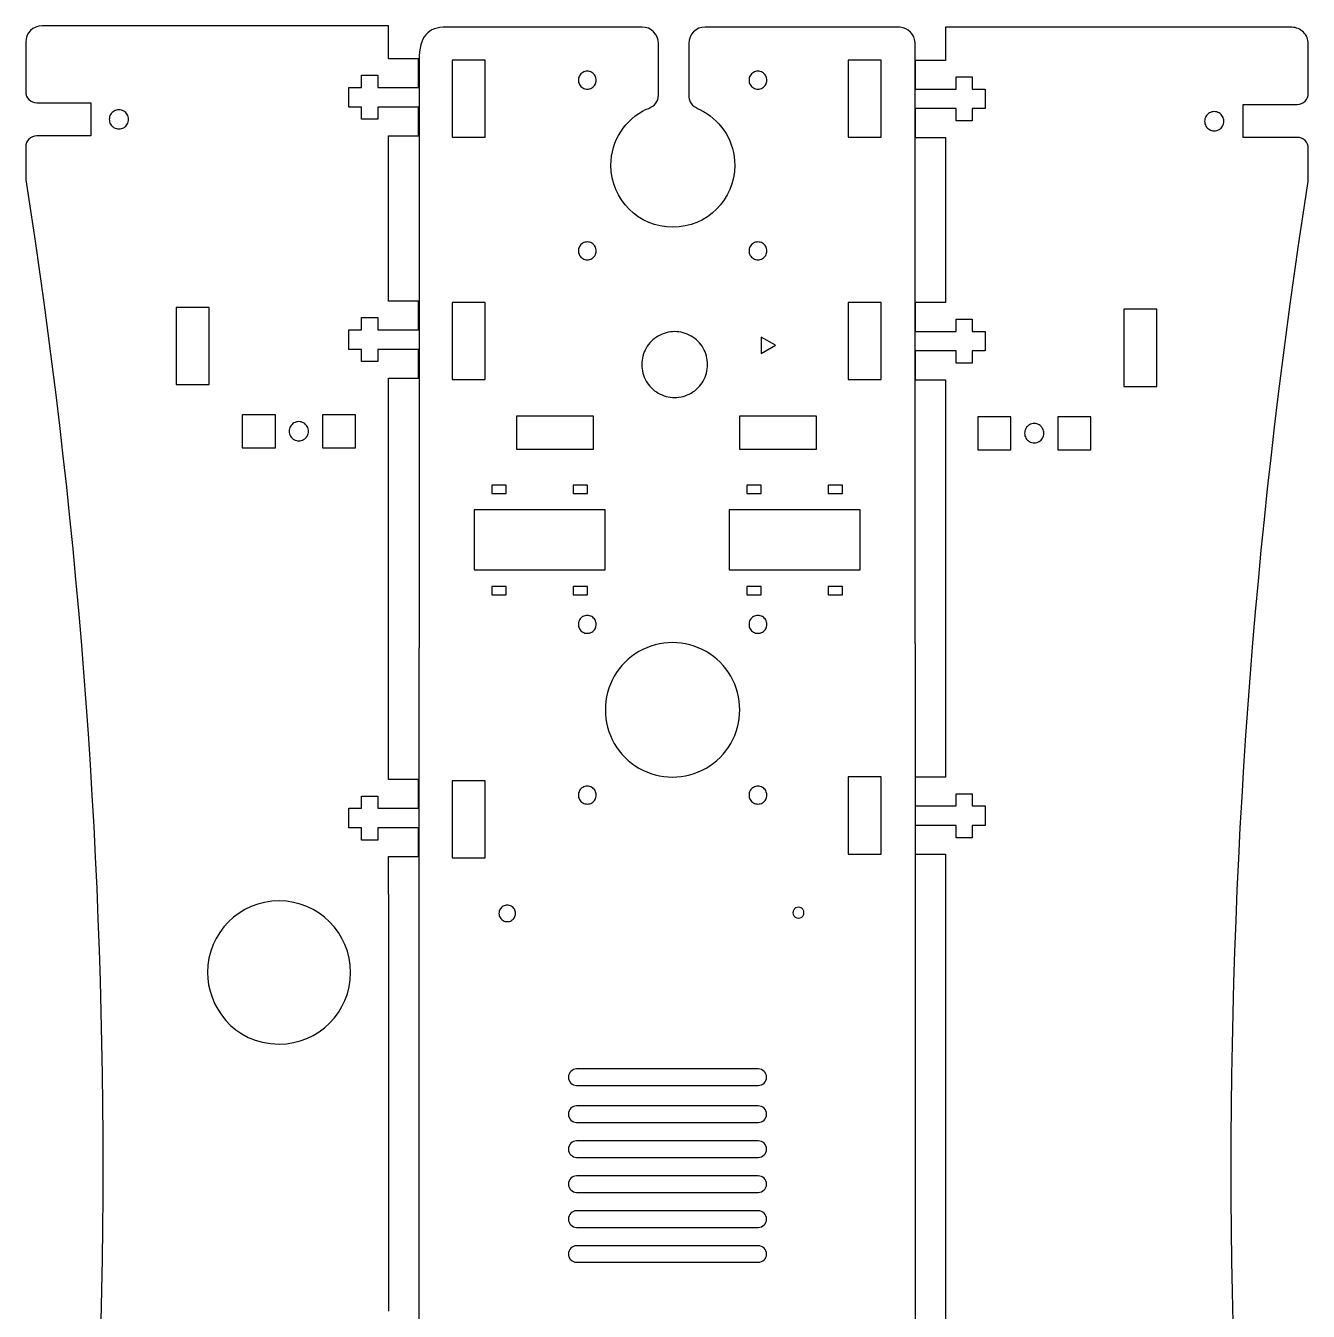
# Model space of a CAD drawing. Extents: x -458 to 425, y -81 to 360.
# Drawn here: x 192.2 to 425.2, y 117 to 350.4 of the extents above; entities that cross this region are included whole.
import ezdxf

# ---------------------------------------------------------------- set-up
doc = ezdxf.new("R2010")
doc.units = 0
doc.header["$MEASUREMENT"] = 0

msp = doc.modelspace()

# ---------------------------------------------------------------- linework, layer by layer
at = {"color": 7}
for p, q in [((199.75, 350.41), (195.16, 350.41)), ((242.97, 350.41), (199.75, 350.41)), ((258.05, 350.41), (242.97, 350.41)), ((258.05, 344.41), (258.05, 350.41)), ((304.11, 350.17), (268.57, 350.17)), ((350.7, 350.17), (315.61, 350.17)), ((351.04, 350.15), (350.7, 350.17)), ((422.16, 350.12), (359.27, 350.12)), ((359.27, 350.12), (359.27, 344.12)), ((192.16, 347.41), (192.16, 338.41)), ((307.11, 337.78), (307.11, 347.17)), ((312.61, 347.17), (312.61, 337.78)), ((353.73, 347.02), (353.74, 347.39)), ((353.73, 345.99), (353.73, 347.02)), ((353.73, 238.23), (353.73, 345.99)), ((425.16, 338.12), (425.16, 347.12)), ((263.54, 344.41), (258.05, 344.41)), ((263.54, 339.19), (263.54, 344.41)), ((263.63, 344.17), (263.63, 238.47)), ((359.27, 344.12), (353.77, 344.12)), ((353.77, 344.12), (353.77, 338.9)), ((253.19, 339.19), (253.19, 341.41)), ((253.19, 341.41), (256.11, 341.41)), ((256.11, 341.41), (256.11, 339.19)), ((361.21, 338.9), (361.21, 341.12)), ((361.21, 341.12), (364.13, 341.12)), ((364.13, 341.12), (364.13, 338.9)), ((250.84, 335.63), (250.84, 339.19)), ((250.84, 339.19), (253.19, 339.19)), ((256.11, 339.19), (263.54, 339.19)), ((353.77, 338.9), (361.21, 338.9)), ((364.13, 338.9), (366.48, 338.9)), ((366.48, 338.9), (366.48, 335.35)), ((194.16, 336.41), (204.01, 336.41)), ((204.01, 336.41), (204.01, 330.41)), ((253.19, 335.63), (250.84, 335.63)), ((253.19, 333.41), (253.19, 335.63)), ((263.54, 335.63), (256.11, 335.63)), ((256.11, 335.63), (256.11, 333.41)), ((263.54, 330.41), (263.54, 335.63)), ((304.9, 335.24), (305.34, 335.4)), ((314.33, 335.33), (314.89, 335.05)), ((361.21, 335.35), (353.77, 335.35)), ((353.77, 335.35), (353.77, 330.12)), ((361.21, 333.12), (361.21, 335.35)), ((366.48, 335.35), (364.13, 335.35)), ((364.13, 335.35), (364.13, 333.12)), ((413.32, 330.12), (413.32, 336.12)), ((413.32, 336.12), (423.16, 336.12)), ((256.11, 333.41), (253.19, 333.41)), ((364.13, 333.12), (361.21, 333.12)), ((204.01, 330.41), (194.16, 330.41)), ((258.05, 300.41), (258.05, 330.41)), ((258.05, 330.41), (263.54, 330.41)), ((353.77, 330.12), (359.27, 330.12)), ((359.27, 330.12), (359.27, 300.12)), ((423.16, 330.12), (413.32, 330.12)), ((192.16, 328.41), (192.16, 322.41)), ((425.16, 322.12), (425.16, 328.12)), ((263.54, 300.41), (258.05, 300.41)), ((263.54, 295.19), (263.54, 300.41)), ((359.27, 300.12), (353.77, 300.12)), ((353.77, 300.12), (353.77, 294.9)), ((253.19, 295.19), (253.19, 297.41)), ((253.19, 297.41), (256.11, 297.41)), ((256.11, 297.41), (256.11, 295.19)), ((361.21, 294.9), (361.21, 297.12)), ((361.21, 297.12), (364.13, 297.12)), ((364.13, 297.12), (364.13, 294.9)), ((250.84, 291.63), (250.84, 295.19)), ((250.84, 295.19), (253.19, 295.19)), ((256.11, 295.19), (263.54, 295.19)), ((353.77, 294.9), (361.21, 294.9)), ((364.13, 294.9), (366.48, 294.9)), ((366.48, 294.9), (366.48, 291.35)), ((253.19, 291.63), (250.84, 291.63)), ((253.19, 289.41), (253.19, 291.63)), ((263.54, 291.63), (256.11, 291.63)), ((256.11, 291.63), (256.11, 289.41)), ((263.54, 286.41), (263.54, 291.63)), ((361.21, 291.35), (353.77, 291.35)), ((353.77, 291.35), (353.77, 286.12)), ((361.21, 289.12), (361.21, 291.35)), ((366.48, 291.35), (364.13, 291.35)), ((364.13, 291.35), (364.13, 289.12)), ((256.11, 289.41), (253.19, 289.41)), ((364.13, 289.12), (361.21, 289.12)), ((258.05, 258.24), (258.05, 286.41)), ((258.05, 286.41), (263.54, 286.41)), ((353.77, 286.12), (359.27, 286.12)), ((359.27, 286.12), (359.27, 259.63)), ((359.27, 259.63), (359.27, 258.58)), ((258.05, 230.08), (258.05, 258.24)), ((359.27, 258.58), (359.27, 243.62)), ((359.27, 243.62), (359.27, 240.45)), ((263.63, 238.47), (263.63, 237.41)), ((353.73, 238.23), (353.73, 237.17)), ((359.27, 240.45), (359.27, 213.94)), ((263.63, 29.98), (263.63, 237.41)), ((353.73, 237.17), (353.73, 31.45)), ((258.05, 229.02), (258.05, 230.08)), ((258.05, 223.32), (258.05, 229.02)), ((258.05, 213.52), (258.05, 223.32)), ((263.54, 213.52), (258.05, 213.52)), ((263.54, 208.3), (263.54, 213.52)), ((359.27, 213.94), (353.77, 213.94)), ((353.77, 213.94), (353.77, 208.72)), ((253.19, 208.3), (253.19, 210.52)), ((253.19, 210.52), (256.11, 210.52)), ((256.11, 210.52), (256.11, 208.3)), ((361.21, 208.72), (361.21, 210.94)), ((361.21, 210.94), (364.13, 210.94)), ((364.13, 210.94), (364.13, 208.72)), ((250.84, 204.74), (250.84, 208.3)), ((250.84, 208.3), (253.19, 208.3)), ((256.11, 208.3), (263.54, 208.3)), ((353.77, 208.72), (361.21, 208.72)), ((364.13, 208.72), (366.48, 208.72)), ((366.48, 208.72), (366.48, 205.16)), ((253.19, 204.74), (250.84, 204.74)), ((253.19, 202.52), (253.19, 204.74)), ((263.54, 204.74), (256.11, 204.74)), ((256.11, 204.74), (256.11, 202.52)), ((263.54, 199.52), (263.54, 204.74)), ((361.21, 205.16), (353.77, 205.16)), ((353.77, 205.16), (353.77, 199.94)), ((361.21, 202.94), (361.21, 205.16)), ((366.48, 205.16), (364.13, 205.16)), ((364.13, 205.16), (364.13, 202.94)), ((256.11, 202.52), (253.19, 202.52)), ((364.13, 202.94), (361.21, 202.94)), ((258.05, 192.63), (258.05, 199.52)), ((258.05, 199.52), (263.54, 199.52)), ((353.77, 199.94), (359.27, 199.94)), ((359.27, 199.94), (359.27, 164.08)), ((258.05, 192.63), (258.05, 116.96)), ((359.27, 164.08), (359.27, 162.08)), ((359.27, 162.08), (359.27, 86))]:
    msp.add_line(p, q, dxfattribs=at)
at = {"color": 1}
for p, q in [((275.63, 344.17), (269.63, 344.17)), ((269.63, 344.17), (269.63, 330.17)), ((275.63, 330.17), (275.63, 344.17)), ((347.59, 344.17), (341.59, 344.17)), ((341.59, 344.17), (341.59, 330.17)), ((347.59, 330.17), (347.59, 344.17)), ((269.63, 330.17), (275.63, 330.17)), ((341.59, 330.17), (347.59, 330.17)), ((225.51, 299.26), (219.51, 299.26)), ((219.51, 299.26), (219.51, 285.26)), ((225.51, 285.26), (225.51, 299.26)), ((275.63, 300.17), (269.63, 300.17)), ((269.63, 300.17), (269.63, 286.17)), ((275.63, 286.17), (275.63, 300.17)), ((347.59, 300.17), (341.59, 300.17)), ((341.59, 300.17), (341.59, 286.17)), ((347.59, 286.17), (347.59, 300.17)), ((391.65, 298.91), (391.65, 284.91)), ((397.65, 298.91), (391.65, 298.91)), ((397.65, 284.91), (397.65, 298.91)), ((328.36, 292.37), (325.76, 293.87)), ((325.76, 293.87), (325.76, 290.87)), ((325.76, 290.87), (328.36, 292.37)), ((219.51, 285.26), (225.51, 285.26)), ((269.63, 286.17), (275.63, 286.17)), ((341.59, 286.17), (347.59, 286.17)), ((391.65, 284.91), (397.65, 284.91)), ((237.51, 279.76), (231.51, 279.76)), ((231.51, 279.76), (231.51, 273.76)), ((237.51, 273.76), (237.51, 279.76)), ((252.05, 279.76), (246.05, 279.76)), ((246.05, 279.76), (246.05, 273.76)), ((252.05, 273.76), (252.05, 279.76)), ((295.33, 279.52), (281.33, 279.52)), ((281.33, 279.52), (281.33, 273.52)), ((295.33, 273.52), (295.33, 279.52)), ((335.83, 279.52), (321.83, 279.52)), ((321.83, 279.52), (321.83, 273.52)), ((335.83, 273.52), (335.83, 279.52)), ((365.11, 279.41), (365.11, 273.41)), ((371.12, 279.41), (365.11, 279.41)), ((371.12, 273.41), (371.12, 279.41)), ((379.65, 279.41), (379.65, 273.41)), ((385.65, 279.41), (379.65, 279.41)), ((385.65, 273.41), (385.65, 279.41)), ((231.51, 273.76), (237.51, 273.76)), ((246.05, 273.76), (252.05, 273.76)), ((281.33, 273.52), (295.33, 273.52)), ((321.83, 273.52), (335.83, 273.52)), ((365.11, 273.41), (371.12, 273.41)), ((379.65, 273.41), (385.65, 273.41)), ((279.43, 266.97), (276.83, 266.97)), ((276.83, 266.97), (276.83, 265.47)), ((279.43, 265.47), (279.43, 266.97)), ((294.23, 266.97), (291.63, 266.97)), ((291.63, 266.97), (291.63, 265.47)), ((294.23, 265.47), (294.23, 266.97)), ((325.74, 266.97), (323.14, 266.97)), ((323.14, 266.97), (323.14, 265.47)), ((325.74, 265.47), (325.74, 266.97)), ((340.54, 266.97), (337.93, 266.97)), ((337.93, 266.97), (337.93, 265.47)), ((340.54, 265.47), (340.54, 266.97)), ((276.83, 265.47), (279.43, 265.47)), ((291.63, 265.47), (294.23, 265.47)), ((323.14, 265.47), (325.74, 265.47)), ((337.93, 265.47), (340.54, 265.47)), ((273.63, 262.47), (273.63, 251.57)), ((297.43, 262.47), (273.63, 262.47)), ((297.43, 251.57), (297.43, 262.47)), ((319.94, 262.47), (319.94, 251.57)), ((343.74, 262.47), (319.94, 262.47)), ((343.74, 251.57), (343.74, 262.47)), ((273.63, 251.57), (297.43, 251.57)), ((319.94, 251.57), (343.74, 251.57)), ((279.43, 248.57), (276.83, 248.57)), ((276.83, 248.57), (276.83, 247.07)), ((279.43, 247.07), (279.43, 248.57)), ((294.23, 248.57), (291.63, 248.57)), ((291.63, 248.57), (291.63, 247.07)), ((294.23, 247.07), (294.23, 248.57)), ((325.74, 248.57), (323.14, 248.57)), ((323.14, 248.57), (323.14, 247.07)), ((325.74, 247.07), (325.74, 248.57)), ((340.54, 248.57), (337.93, 248.57)), ((337.93, 248.57), (337.93, 247.07)), ((340.54, 247.07), (340.54, 248.57)), ((276.83, 247.07), (279.43, 247.07)), ((291.63, 247.07), (294.23, 247.07)), ((323.14, 247.07), (325.74, 247.07)), ((337.93, 247.07), (340.54, 247.07)), ((275.63, 213.28), (269.63, 213.28)), ((269.63, 213.28), (269.63, 199.28)), ((275.63, 199.28), (275.63, 213.28)), ((347.59, 213.99), (341.59, 213.99)), ((341.59, 213.99), (341.59, 199.98)), ((347.59, 199.98), (347.59, 213.99)), ((269.63, 199.28), (275.63, 199.28)), ((341.59, 199.98), (347.59, 199.98)), ((325.25, 160.96), (292.25, 160.96)), ((292.25, 157.96), (325.25, 157.96)), ((325.25, 154.25), (292.25, 154.25)), ((292.25, 151.25), (325.25, 151.25)), ((325.25, 147.9), (292.25, 147.9)), ((292.25, 144.9), (325.25, 144.9)), ((325.25, 141.55), (292.25, 141.55)), ((292.25, 138.55), (325.25, 138.55)), ((325.25, 135.2), (292.25, 135.2)), ((292.25, 132.2), (325.25, 132.2)), ((325.25, 128.85), (292.25, 128.85)), ((292.25, 125.85), (325.25, 125.85))]:
    msp.add_line(p, q, dxfattribs=at)
at = {"color": 7}
for points in [[(195.16, 350.41), (193.5, 350.41), (192.16, 349.07), (192.16, 347.41)], [(268.57, 350.17), (265.26, 350.17), (263.63, 348.46), (263.63, 344.17)], [(307.11, 347.17), (307.11, 348.83), (305.76, 350.17), (304.11, 350.17)], [(315.61, 350.17), (313.95, 350.17), (312.61, 348.83), (312.61, 347.17)], [(353.74, 347.39), (353.63, 348.85), (352.48, 350.01), (351.04, 350.15)], [(424.28, 349.24), (423.72, 349.81), (422.96, 350.12), (422.16, 350.12)], [(425.16, 347.12), (425.16, 347.92), (424.85, 348.68), (424.28, 349.24)], [(192.16, 338.41), (192.16, 337.88), (192.37, 337.37), (192.75, 336.99)], [(192.75, 336.99), (193.12, 336.62), (193.63, 336.41), (194.16, 336.41)], [(305.34, 335.4), (306.42, 335.89), (307.11, 336.6), (307.11, 337.78)], [(312.61, 337.78), (312.61, 336.6), (313.25, 335.82), (314.33, 335.33)], [(423.16, 336.12), (423.69, 336.12), (424.2, 336.33), (424.58, 336.71)], [(424.58, 336.71), (424.95, 337.08), (425.16, 337.59), (425.16, 338.12)], [(298.47, 325.06), (298.47, 329.56), (301.1, 333.43), (304.9, 335.24)], [(314.89, 335.05), (315.02, 334.99), (315.14, 334.92), (315.27, 334.85)], [(315.27, 334.85), (318.67, 332.92), (320.97, 329.26), (320.97, 325.06)], [(192.75, 329.82), (192.37, 329.45), (192.16, 328.94), (192.16, 328.41)], [(194.16, 330.41), (193.63, 330.41), (193.12, 330.2), (192.75, 329.82)], [(424.58, 329.54), (424.2, 329.91), (423.69, 330.12), (423.16, 330.12)], [(425.16, 328.12), (425.16, 328.65), (424.95, 329.16), (424.58, 329.54)], [(309.72, 313.81), (303.5, 313.81), (298.47, 318.85), (298.47, 325.06)], [(320.97, 325.06), (320.97, 318.85), (315.93, 313.81), (309.72, 313.81)], [(192.16, 322.41), (210.83, 203.71), (210.83, 82.81), (192.16, -35.9)], [(425.16, -36.18), (406.49, 82.52), (406.49, 203.42), (425.16, 322.12)]]:
    msp.add_open_spline(points, degree=3, dxfattribs=at)
at = {"color": 1}
for points in [[(292.77, 341.33), (292.63, 341.09), (292.56, 340.8), (292.56, 340.52)], [(293.37, 341.93), (293.12, 341.78), (292.92, 341.58), (292.77, 341.33)], [(294.18, 342.14), (293.9, 342.14), (293.61, 342.07), (293.37, 341.93)], [(294.99, 341.93), (294.75, 342.07), (294.47, 342.14), (294.18, 342.14)], [(295.59, 341.33), (295.45, 341.58), (295.24, 341.78), (294.99, 341.93)], [(295.81, 340.52), (295.81, 340.8), (295.73, 341.09), (295.59, 341.33)], [(323.77, 341.33), (323.63, 341.09), (323.56, 340.8), (323.56, 340.52)], [(324.37, 341.93), (324.12, 341.78), (323.92, 341.58), (323.77, 341.33)], [(325.18, 342.14), (324.9, 342.14), (324.61, 342.07), (324.37, 341.93)], [(325.99, 341.93), (325.75, 342.07), (325.46, 342.14), (325.18, 342.14)], [(326.59, 341.33), (326.45, 341.58), (326.24, 341.78), (325.99, 341.93)], [(326.81, 340.52), (326.81, 340.8), (326.73, 341.09), (326.59, 341.33)], [(292.56, 340.52), (292.56, 340.23), (292.63, 339.95), (292.77, 339.71)], [(292.77, 339.71), (292.92, 339.46), (293.12, 339.25), (293.37, 339.11)], [(293.37, 339.11), (293.61, 338.97), (293.9, 338.89), (294.18, 338.89)], [(294.18, 338.89), (294.47, 338.89), (294.75, 338.97), (294.99, 339.11)], [(294.99, 339.11), (295.24, 339.25), (295.45, 339.46), (295.59, 339.71)], [(295.59, 339.71), (295.73, 339.95), (295.81, 340.23), (295.81, 340.52)], [(323.56, 340.52), (323.56, 340.23), (323.63, 339.95), (323.77, 339.71)], [(323.77, 339.71), (323.92, 339.46), (324.12, 339.25), (324.37, 339.11)], [(324.37, 339.11), (324.61, 338.97), (324.9, 338.89), (325.18, 338.89)], [(325.18, 338.89), (325.46, 338.89), (325.75, 338.97), (325.99, 339.11)], [(325.99, 339.11), (326.24, 339.25), (326.45, 339.46), (326.59, 339.71)], [(326.59, 339.71), (326.73, 339.95), (326.81, 340.23), (326.81, 340.52)], [(207.57, 334.28), (207.42, 334.02), (207.34, 333.71), (207.34, 333.41)], [(208.21, 334.92), (207.95, 334.77), (207.72, 334.55), (207.57, 334.28)], [(209.09, 335.16), (208.78, 335.16), (208.48, 335.08), (208.21, 334.92)], [(209.96, 334.92), (209.7, 335.08), (209.39, 335.16), (209.09, 335.16)], [(210.6, 334.28), (210.45, 334.55), (210.23, 334.77), (209.96, 334.92)], [(210.84, 333.41), (210.84, 333.71), (210.76, 334.02), (210.6, 334.28)], [(406.56, 333.94), (406.41, 333.67), (406.32, 333.37), (406.33, 333.06)], [(407.2, 334.58), (406.94, 334.43), (406.71, 334.2), (406.56, 333.94)], [(408.08, 334.81), (407.77, 334.81), (407.46, 334.73), (407.2, 334.58)], [(408.95, 334.58), (408.69, 334.73), (408.38, 334.81), (408.08, 334.81)], [(409.59, 333.94), (409.44, 334.2), (409.21, 334.43), (408.95, 334.58)], [(409.82, 333.06), (409.83, 333.37), (409.74, 333.67), (409.59, 333.94)], [(207.34, 333.41), (207.34, 333.1), (207.42, 332.8), (207.57, 332.53)], [(207.57, 332.53), (207.72, 332.27), (207.95, 332.05), (208.21, 331.89)], [(208.21, 331.89), (208.48, 331.74), (208.78, 331.66), (209.09, 331.66)], [(209.09, 331.66), (209.39, 331.66), (209.7, 331.74), (209.96, 331.89)], [(209.96, 331.89), (210.23, 332.05), (210.45, 332.27), (210.6, 332.53)], [(210.6, 332.53), (210.76, 332.8), (210.84, 333.1), (210.84, 333.41)], [(406.33, 333.06), (406.32, 332.76), (406.41, 332.45), (406.56, 332.19)], [(406.56, 332.19), (406.71, 331.92), (406.94, 331.7), (407.2, 331.55)], [(407.2, 331.55), (407.46, 331.39), (407.77, 331.31), (408.08, 331.31)], [(408.08, 331.31), (408.38, 331.31), (408.69, 331.39), (408.95, 331.55)], [(408.95, 331.55), (409.21, 331.7), (409.44, 331.92), (409.59, 332.19)], [(409.59, 332.19), (409.74, 332.45), (409.83, 332.76), (409.82, 333.06)], [(293.37, 310.93), (293.12, 310.78), (292.92, 310.58), (292.77, 310.33)], [(294.18, 311.14), (293.9, 311.14), (293.61, 311.07), (293.37, 310.93)], [(294.99, 310.93), (294.75, 311.07), (294.47, 311.14), (294.18, 311.14)], [(295.59, 310.33), (295.45, 310.58), (295.24, 310.78), (294.99, 310.93)], [(324.37, 310.93), (324.12, 310.78), (323.92, 310.58), (323.77, 310.33)], [(325.18, 311.14), (324.9, 311.14), (324.61, 311.07), (324.37, 310.93)], [(325.99, 310.93), (325.75, 311.07), (325.46, 311.14), (325.18, 311.14)], [(326.59, 310.33), (326.45, 310.58), (326.24, 310.78), (325.99, 310.93)], [(292.77, 310.33), (292.63, 310.09), (292.56, 309.8), (292.56, 309.52)], [(292.56, 309.52), (292.56, 309.24), (292.63, 308.95), (292.77, 308.71)], [(292.77, 308.71), (292.92, 308.46), (293.12, 308.25), (293.37, 308.11)], [(294.99, 308.11), (295.24, 308.25), (295.45, 308.46), (295.59, 308.71)], [(295.81, 309.52), (295.81, 309.8), (295.73, 310.09), (295.59, 310.33)], [(295.59, 308.71), (295.73, 308.95), (295.81, 309.24), (295.81, 309.52)], [(323.77, 310.33), (323.63, 310.09), (323.56, 309.8), (323.56, 309.52)], [(323.56, 309.52), (323.56, 309.24), (323.63, 308.95), (323.77, 308.71)], [(323.77, 308.71), (323.92, 308.46), (324.12, 308.25), (324.37, 308.11)], [(325.99, 308.11), (326.24, 308.25), (326.45, 308.46), (326.59, 308.71)], [(326.81, 309.52), (326.81, 309.8), (326.73, 310.09), (326.59, 310.33)], [(326.59, 308.71), (326.73, 308.95), (326.81, 309.24), (326.81, 309.52)], [(293.37, 308.11), (293.61, 307.97), (293.9, 307.89), (294.18, 307.89)], [(294.18, 307.89), (294.47, 307.89), (294.75, 307.97), (294.99, 308.11)], [(324.37, 308.11), (324.61, 307.97), (324.9, 307.89), (325.18, 307.89)], [(325.18, 307.89), (325.46, 307.89), (325.75, 307.97), (325.99, 308.11)], [(310.05, 294.85), (309.01, 294.85), (307.97, 294.57), (307.07, 294.05)], [(313.04, 294.05), (312.14, 294.57), (311.1, 294.85), (310.05, 294.85)], [(304.88, 291.86), (304.36, 290.96), (304.08, 289.92), (304.08, 288.87)], [(307.07, 294.05), (306.16, 293.53), (305.4, 292.77), (304.88, 291.86)], [(315.23, 291.86), (314.71, 292.77), (313.95, 293.53), (313.04, 294.05)], [(316.03, 288.87), (316.03, 289.92), (315.75, 290.96), (315.23, 291.86)], [(304.08, 288.87), (304.08, 287.83), (304.36, 286.79), (304.88, 285.89)], [(315.23, 285.89), (315.75, 286.79), (316.03, 287.83), (316.03, 288.87)], [(304.88, 285.89), (305.4, 284.98), (306.16, 284.22), (307.07, 283.7)], [(313.04, 283.7), (313.95, 284.22), (314.71, 284.98), (315.23, 285.89)], [(307.07, 283.7), (307.97, 283.18), (309.01, 282.9), (310.05, 282.9)], [(310.05, 282.9), (311.1, 282.9), (312.14, 283.18), (313.04, 283.7)], [(240.9, 278.27), (240.64, 278.12), (240.41, 277.9), (240.26, 277.63)], [(241.78, 278.51), (241.47, 278.51), (241.17, 278.43), (240.9, 278.27)], [(242.65, 278.27), (242.39, 278.43), (242.08, 278.51), (241.78, 278.51)], [(243.29, 277.63), (243.14, 277.9), (242.92, 278.12), (242.65, 278.27)], [(374.51, 277.93), (374.24, 277.78), (374.02, 277.55), (373.87, 277.29)], [(375.38, 278.16), (375.08, 278.16), (374.77, 278.08), (374.51, 277.93)], [(376.26, 277.93), (375.99, 278.08), (375.69, 278.16), (375.38, 278.16)], [(376.9, 277.29), (376.75, 277.55), (376.52, 277.78), (376.26, 277.93)], [(240.26, 277.63), (240.11, 277.37), (240.03, 277.06), (240.03, 276.76)], [(240.03, 276.76), (240.03, 276.45), (240.11, 276.15), (240.26, 275.88)], [(240.26, 275.88), (240.41, 275.62), (240.64, 275.4), (240.9, 275.24)], [(242.65, 275.24), (242.92, 275.4), (243.14, 275.62), (243.29, 275.88)], [(243.53, 276.76), (243.53, 277.06), (243.44, 277.37), (243.29, 277.63)], [(243.29, 275.88), (243.44, 276.15), (243.53, 276.45), (243.53, 276.76)], [(373.87, 277.29), (373.72, 277.02), (373.63, 276.72), (373.63, 276.41)], [(373.63, 276.41), (373.63, 276.11), (373.72, 275.8), (373.87, 275.54)], [(373.87, 275.54), (374.02, 275.27), (374.24, 275.05), (374.51, 274.9)], [(376.26, 274.9), (376.52, 275.05), (376.75, 275.27), (376.9, 275.54)], [(377.13, 276.41), (377.13, 276.72), (377.05, 277.02), (376.9, 277.29)], [(376.9, 275.54), (377.05, 275.8), (377.13, 276.11), (377.13, 276.41)], [(240.9, 275.24), (241.17, 275.09), (241.47, 275.01), (241.78, 275.01)], [(241.78, 275.01), (242.08, 275.01), (242.39, 275.09), (242.65, 275.24)], [(374.51, 274.9), (374.77, 274.74), (375.08, 274.66), (375.38, 274.66)], [(375.38, 274.66), (375.69, 274.66), (375.99, 274.74), (376.26, 274.9)], [(293.37, 243.1), (293.12, 242.96), (292.92, 242.75), (292.77, 242.51)], [(294.18, 243.32), (293.9, 243.32), (293.61, 243.24), (293.37, 243.1)], [(294.99, 243.1), (294.75, 243.24), (294.47, 243.32), (294.18, 243.32)], [(295.59, 242.51), (295.45, 242.75), (295.24, 242.96), (294.99, 243.1)], [(324.37, 243.1), (324.12, 242.96), (323.92, 242.75), (323.77, 242.51)], [(325.18, 243.32), (324.9, 243.32), (324.61, 243.24), (324.37, 243.1)], [(325.99, 243.1), (325.75, 243.24), (325.46, 243.32), (325.18, 243.32)], [(326.59, 242.51), (326.45, 242.75), (326.24, 242.96), (325.99, 243.1)], [(292.77, 242.51), (292.63, 242.26), (292.56, 241.98), (292.56, 241.69)], [(292.56, 241.69), (292.56, 241.41), (292.63, 241.13), (292.77, 240.88)], [(292.77, 240.88), (292.92, 240.63), (293.12, 240.43), (293.37, 240.29)], [(294.99, 240.29), (295.24, 240.43), (295.45, 240.63), (295.59, 240.88)], [(295.81, 241.69), (295.81, 241.98), (295.73, 242.26), (295.59, 242.51)], [(295.59, 240.88), (295.73, 241.13), (295.81, 241.41), (295.81, 241.69)], [(323.77, 242.51), (323.63, 242.26), (323.56, 241.98), (323.56, 241.69)], [(323.56, 241.69), (323.56, 241.41), (323.63, 241.13), (323.77, 240.88)], [(323.77, 240.88), (323.92, 240.64), (324.12, 240.43), (324.37, 240.29)], [(325.99, 240.29), (326.24, 240.43), (326.45, 240.64), (326.59, 240.88)], [(326.81, 241.69), (326.81, 241.98), (326.73, 242.26), (326.59, 242.51)], [(326.59, 240.88), (326.73, 241.13), (326.81, 241.41), (326.81, 241.69)], [(293.37, 240.29), (293.61, 240.14), (293.9, 240.07), (294.18, 240.07)], [(294.18, 240.07), (294.47, 240.07), (294.75, 240.14), (294.99, 240.29)], [(309.67, 238.39), (307.54, 238.4), (305.41, 237.82), (303.56, 236.76)], [(315.78, 236.76), (313.93, 237.82), (311.8, 238.4), (309.67, 238.39)], [(324.37, 240.29), (324.61, 240.14), (324.9, 240.07), (325.18, 240.07)], [(325.18, 240.07), (325.46, 240.07), (325.75, 240.14), (325.99, 240.29)], [(303.56, 236.76), (301.71, 235.69), (300.16, 234.13), (299.09, 232.29)], [(320.25, 232.29), (319.18, 234.13), (317.63, 235.69), (315.78, 236.76)], [(299.09, 232.29), (298.02, 230.44), (297.45, 228.31), (297.46, 226.18)], [(321.88, 226.18), (321.89, 228.31), (321.32, 230.44), (320.25, 232.29)], [(297.46, 226.18), (297.45, 224.05), (298.02, 221.92), (299.09, 220.07)], [(320.25, 220.07), (321.32, 221.92), (321.89, 224.05), (321.88, 226.18)], [(299.09, 220.07), (300.16, 218.22), (301.71, 216.66), (303.56, 215.6)], [(315.78, 215.6), (317.63, 216.66), (319.18, 218.22), (320.25, 220.07)], [(303.56, 215.6), (305.41, 214.53), (307.54, 213.96), (309.67, 213.96)], [(309.67, 213.96), (311.8, 213.96), (313.93, 214.53), (315.78, 215.6)], [(292.77, 211.5), (292.63, 211.26), (292.56, 210.98), (292.56, 210.69)], [(292.56, 210.69), (292.56, 210.41), (292.63, 210.13), (292.77, 209.88)], [(293.37, 212.1), (293.12, 211.96), (292.92, 211.75), (292.77, 211.5)], [(294.18, 212.32), (293.9, 212.32), (293.61, 212.24), (293.37, 212.1)], [(294.99, 212.1), (294.75, 212.24), (294.47, 212.32), (294.18, 212.32)], [(295.59, 211.5), (295.45, 211.75), (295.24, 211.96), (294.99, 212.1)], [(295.81, 210.69), (295.81, 210.98), (295.73, 211.26), (295.59, 211.5)], [(295.59, 209.88), (295.73, 210.13), (295.81, 210.41), (295.81, 210.69)], [(323.77, 211.5), (323.63, 211.26), (323.56, 210.98), (323.56, 210.69)], [(323.56, 210.69), (323.56, 210.41), (323.63, 210.13), (323.77, 209.88)], [(324.37, 212.1), (324.12, 211.96), (323.92, 211.75), (323.77, 211.5)], [(325.18, 212.32), (324.9, 212.32), (324.61, 212.24), (324.37, 212.1)], [(325.99, 212.1), (325.75, 212.24), (325.46, 212.32), (325.18, 212.32)], [(326.59, 211.5), (326.45, 211.75), (326.24, 211.96), (325.99, 212.1)], [(326.81, 210.69), (326.81, 210.98), (326.73, 211.26), (326.59, 211.5)], [(326.59, 209.88), (326.73, 210.13), (326.81, 210.41), (326.81, 210.69)], [(292.77, 209.88), (292.92, 209.63), (293.12, 209.43), (293.37, 209.28)], [(293.37, 209.28), (293.61, 209.14), (293.9, 209.07), (294.18, 209.07)], [(294.18, 209.07), (294.47, 209.07), (294.75, 209.14), (294.99, 209.28)], [(294.99, 209.28), (295.24, 209.43), (295.45, 209.63), (295.59, 209.88)], [(323.77, 209.88), (323.92, 209.63), (324.12, 209.43), (324.37, 209.29)], [(324.37, 209.29), (324.61, 209.14), (324.9, 209.07), (325.18, 209.07)], [(325.18, 209.07), (325.46, 209.07), (325.75, 209.14), (325.99, 209.29)], [(325.99, 209.29), (326.24, 209.43), (326.45, 209.63), (326.59, 209.88)], [(238.18, 191.48), (231, 191.48), (225.18, 185.66), (225.18, 178.48)], [(251.18, 178.48), (251.18, 185.66), (245.36, 191.48), (238.18, 191.48)], [(278.34, 189.96), (278.21, 189.73), (278.14, 189.47), (278.14, 189.21)], [(278.14, 189.21), (278.14, 188.95), (278.21, 188.69), (278.34, 188.46)], [(278.89, 190.51), (278.66, 190.38), (278.47, 190.19), (278.34, 189.96)], [(279.64, 190.71), (279.38, 190.71), (279.12, 190.64), (278.89, 190.51)], [(280.39, 190.51), (280.16, 190.64), (279.9, 190.71), (279.64, 190.71)], [(280.94, 189.96), (280.81, 190.19), (280.62, 190.38), (280.39, 190.51)], [(281.14, 189.21), (281.14, 189.47), (281.07, 189.73), (280.94, 189.96)], [(280.94, 188.46), (281.07, 188.69), (281.14, 188.95), (281.14, 189.21)], [(331.68, 189.84), (331.59, 189.69), (331.55, 189.51), (331.55, 189.34)], [(331.55, 189.34), (331.55, 189.17), (331.59, 188.99), (331.68, 188.84)], [(332.05, 190.21), (331.9, 190.12), (331.77, 189.99), (331.68, 189.84)], [(332.55, 190.34), (332.37, 190.34), (332.2, 190.29), (332.05, 190.21)], [(333.05, 190.21), (332.9, 190.29), (332.72, 190.34), (332.55, 190.34)], [(333.41, 189.84), (333.33, 189.99), (333.2, 190.12), (333.05, 190.21)], [(333.55, 189.34), (333.55, 189.51), (333.5, 189.69), (333.41, 189.84)], [(333.41, 188.84), (333.5, 188.99), (333.55, 189.17), (333.55, 189.34)], [(278.34, 188.46), (278.47, 188.23), (278.66, 188.04), (278.89, 187.91)], [(278.89, 187.91), (279.12, 187.78), (279.38, 187.71), (279.64, 187.71)], [(279.64, 187.71), (279.9, 187.71), (280.16, 187.78), (280.39, 187.91)], [(280.39, 187.91), (280.62, 188.04), (280.81, 188.23), (280.94, 188.46)], [(331.68, 188.84), (331.77, 188.69), (331.9, 188.56), (332.05, 188.47)], [(332.05, 188.47), (332.2, 188.39), (332.37, 188.34), (332.55, 188.34)], [(332.55, 188.34), (332.72, 188.34), (332.9, 188.39), (333.05, 188.47)], [(333.05, 188.47), (333.2, 188.56), (333.33, 188.69), (333.41, 188.84)], [(225.18, 178.48), (225.18, 172.63), (229.67, 165.48), (238.18, 165.48)], [(238.18, 165.48), (245.36, 165.48), (251.18, 171.3), (251.18, 178.48)], [(292.25, 160.96), (291.42, 160.96), (290.75, 160.28), (290.75, 159.46)], [(290.75, 159.46), (290.75, 158.63), (291.42, 157.96), (292.25, 157.96)], [(326.75, 159.46), (326.75, 160.28), (326.08, 160.96), (325.25, 160.96)], [(325.25, 157.96), (326.08, 157.96), (326.75, 158.63), (326.75, 159.46)], [(292.25, 154.25), (291.42, 154.25), (290.75, 153.58), (290.75, 152.75)], [(326.75, 152.75), (326.75, 153.58), (326.08, 154.25), (325.25, 154.25)], [(290.75, 152.75), (290.75, 151.92), (291.42, 151.25), (292.25, 151.25)], [(325.25, 151.25), (326.08, 151.25), (326.75, 151.92), (326.75, 152.75)], [(292.25, 147.9), (291.42, 147.9), (290.75, 147.23), (290.75, 146.4)], [(326.75, 146.4), (326.75, 147.23), (326.08, 147.9), (325.25, 147.9)], [(290.75, 146.4), (290.75, 145.57), (291.42, 144.9), (292.25, 144.9)], [(325.25, 144.9), (326.08, 144.9), (326.75, 145.57), (326.75, 146.4)], [(292.25, 141.55), (291.42, 141.55), (290.75, 140.88), (290.75, 140.05)], [(326.75, 140.05), (326.75, 140.88), (326.08, 141.55), (325.25, 141.55)], [(290.75, 140.05), (290.75, 139.22), (291.42, 138.55), (292.25, 138.55)], [(325.25, 138.55), (326.08, 138.55), (326.75, 139.22), (326.75, 140.05)], [(292.25, 135.2), (291.42, 135.2), (290.75, 134.53), (290.75, 133.7)], [(290.75, 133.7), (290.75, 132.87), (291.42, 132.2), (292.25, 132.2)], [(326.75, 133.7), (326.75, 134.53), (326.08, 135.2), (325.25, 135.2)], [(325.25, 132.2), (326.08, 132.2), (326.75, 132.87), (326.75, 133.7)], [(292.25, 128.85), (291.42, 128.85), (290.75, 128.18), (290.75, 127.35)], [(326.75, 127.35), (326.75, 128.18), (326.08, 128.85), (325.25, 128.85)], [(290.75, 127.35), (290.75, 126.52), (291.42, 125.85), (292.25, 125.85)], [(325.25, 125.85), (326.08, 125.85), (326.75, 126.52), (326.75, 127.35)]]:
    msp.add_open_spline(points, degree=3, dxfattribs=at)

doc.saveas('drawing.dxf')
